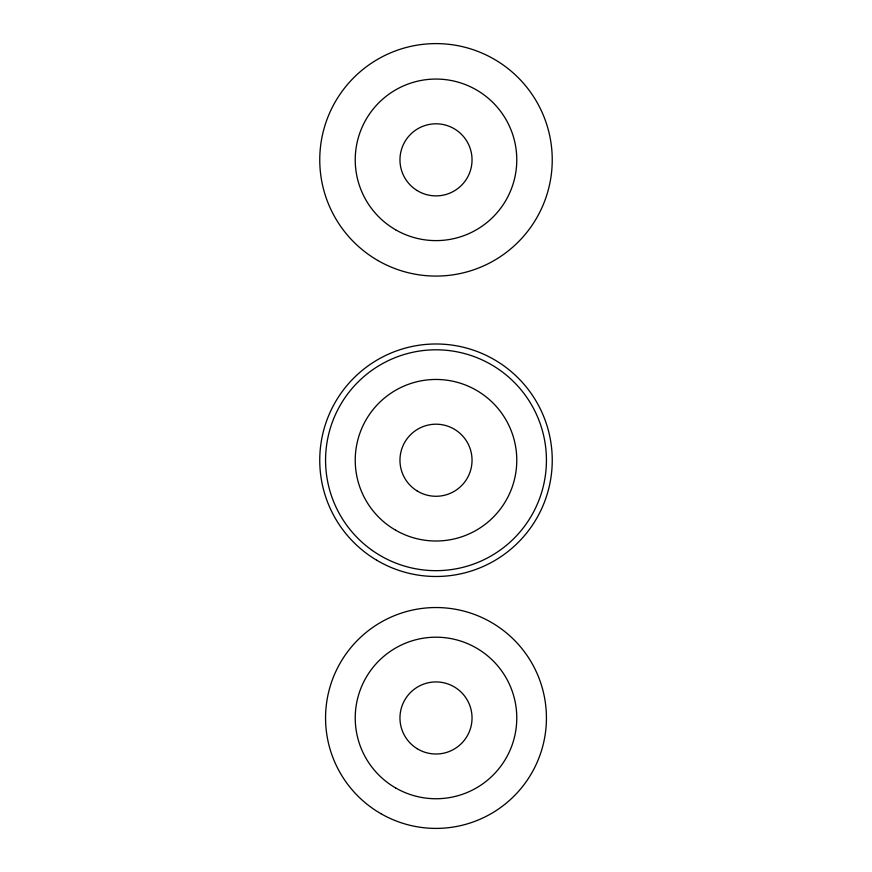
<?xml version="1.0" encoding="UTF-8"?>
<svg xmlns="http://www.w3.org/2000/svg" width="872" height="872" viewBox="0 0 872 872"><rect width="100%" height="100%" fill="white"/><g stroke="black" fill="none" stroke-linecap="round" stroke-linejoin="round"><path stroke-width="1.31" d="M395.615 530.187A80.78 80.78 0 0 0 516.78 460.231A80.78 80.78 0 0 0 395.615 390.275A80.78 80.78 0 0 0 395.615 530.187M417.089 490.914A36.035 36.035 0 0 0 472.025 461.277A36.035 36.035 0 0 0 418.887 428.523A36.035 36.035 0 0 0 417.089 490.914M417.089 190.521A36.035 36.035 0 0 0 472.025 160.884A36.035 36.035 0 0 0 418.887 128.13A36.035 36.035 0 0 0 417.089 190.521M395.615 229.794A80.78 80.78 0 0 0 516.78 159.838A80.78 80.78 0 0 0 395.615 89.881A80.78 80.78 0 0 0 395.615 229.794M377.881 260.51A116.238 116.238 0 0 0 552.238 159.838A116.238 116.238 0 0 0 377.881 59.176A116.238 116.238 0 0 0 377.881 260.51M376.704 560.216A116.238 116.238 0 0 0 552.238 461.593A116.238 116.238 0 0 0 379.058 358.893A116.238 116.238 0 0 0 376.704 560.216M372.42 550.526A110.428 110.428 0 0 0 545.981 470.161A110.428 110.428 0 0 0 389.599 360.027A110.428 110.428 0 0 0 372.42 550.526M380.781 813.609A110.428 110.428 0 0 0 546.428 717.972A110.428 110.428 0 0 0 380.781 622.336A110.428 110.428 0 0 0 380.781 813.609M395.615 787.928A80.78 80.78 0 0 0 516.78 717.972A80.78 80.78 0 0 0 395.615 648.016A80.78 80.78 0 0 0 395.615 787.928M417.089 748.645A36.035 36.035 0 0 0 472.025 719.008A36.035 36.035 0 0 0 418.887 686.253A36.035 36.035 0 0 0 417.089 748.645"/></g></svg>
